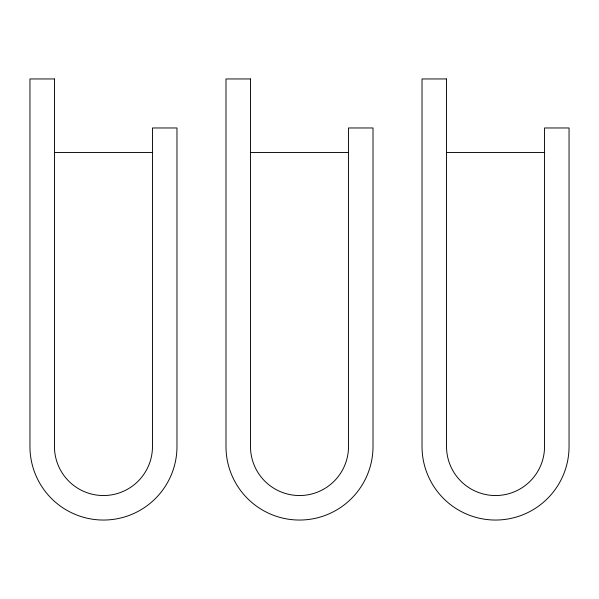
<?xml version="1.0" encoding="UTF-8"?>
<svg xmlns="http://www.w3.org/2000/svg" width="599" height="599" viewBox="0 0 599 599"><rect width="100%" height="100%" fill="white"/><g stroke="black" fill="none" stroke-linecap="round" stroke-linejoin="round"><path stroke-width="0.9" d="M54.457 152.475L152.475 152.475M250.494 152.475L348.506 152.475M446.525 152.475L544.543 152.475M54.457 78.956L29.95 78.956L29.95 446.525A73.512 73.512 0 0 0 103.462 520.044A73.512 73.512 0 0 0 176.975 446.525L176.975 127.969L152.475 127.969L152.475 446.525A49.006 49.006 0 0 1 103.462 495.538A49.006 49.006 0 0 1 54.457 446.525L54.457 78.956M250.494 78.956L225.988 78.956L225.988 446.525A73.512 73.512 0 0 0 299.5 520.044A73.512 73.512 0 0 0 373.012 446.525L373.012 127.969L348.506 127.969L348.506 446.525A49.006 49.006 0 0 1 299.5 495.538A49.006 49.006 0 0 1 250.494 446.525L250.494 78.956M446.525 78.956L422.025 78.956L422.025 446.525A73.512 73.512 0 0 0 495.538 520.044A73.512 73.512 0 0 0 569.05 446.525L569.05 127.969L544.543 127.969L544.543 446.525A49.006 49.006 0 0 1 495.538 495.538A49.006 49.006 0 0 1 446.525 446.525L446.525 78.956"/></g></svg>
